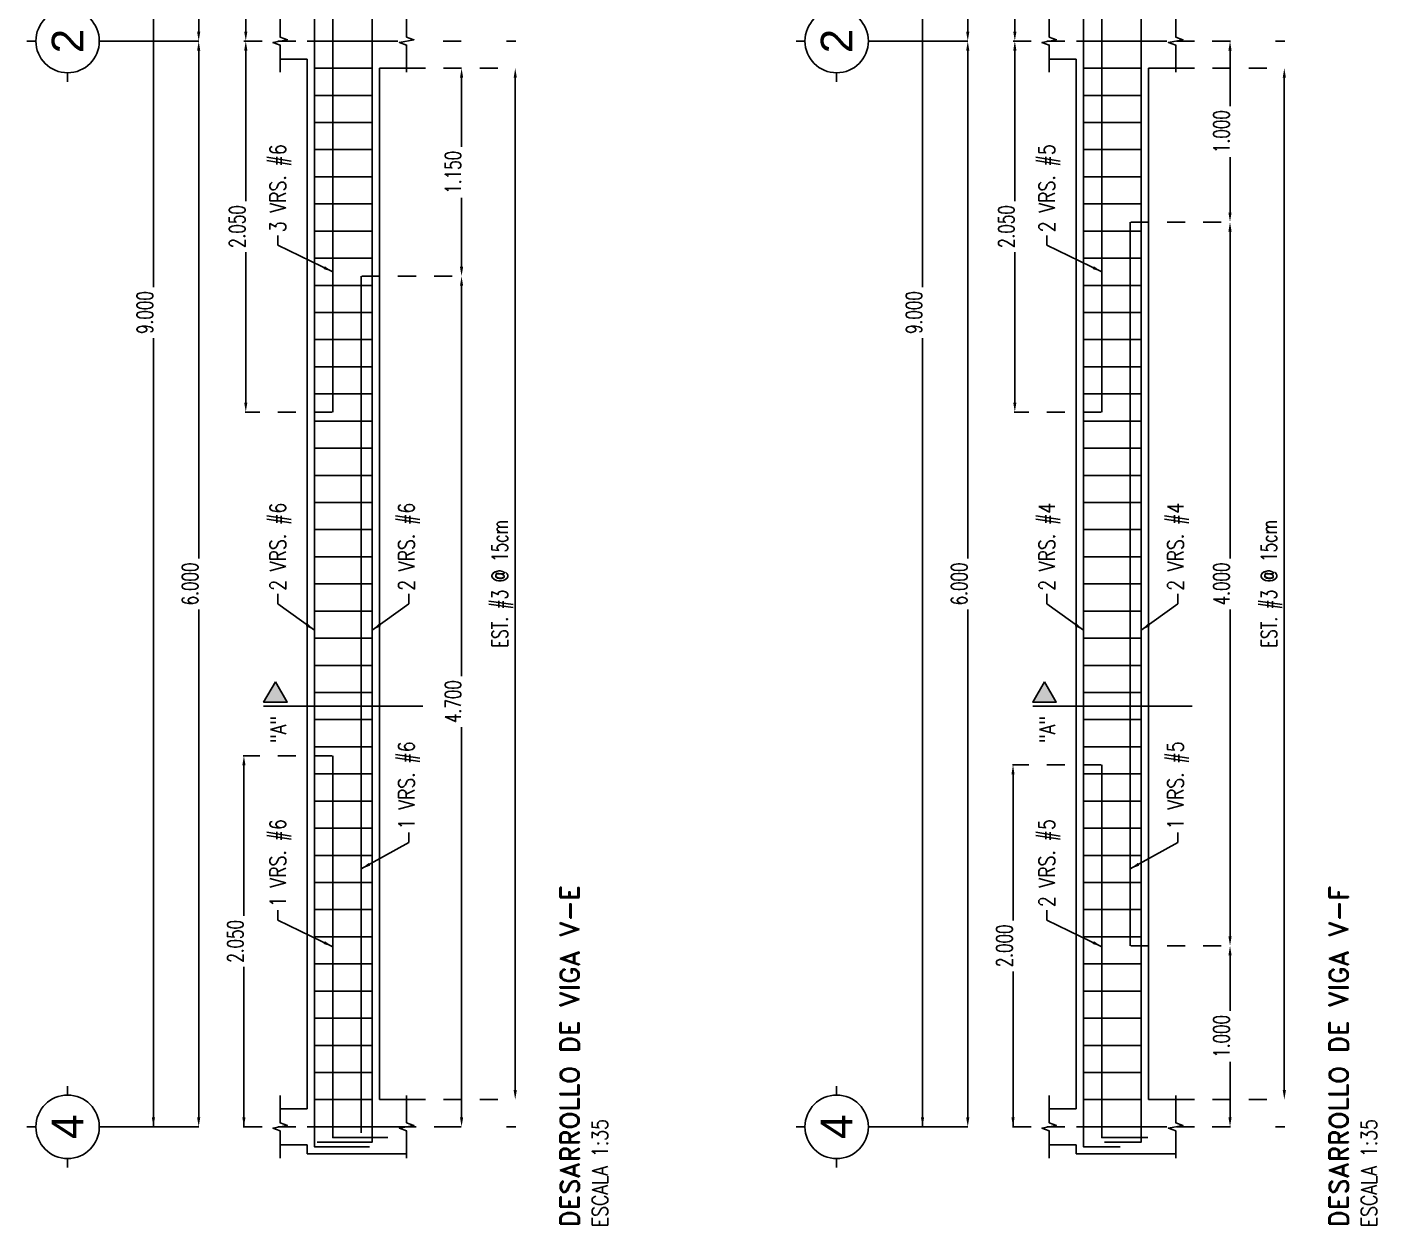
# Model space of a CAD drawing. Header units: metres. Extents: x 30.8 to 55.1, y -0.5 to 10.8.
# Drawn here: x 47.63 to 55.09, y -0.54 to 6.08 of the extents above; entities that cross this region are included whole.
import ezdxf
from ezdxf.enums import TextEntityAlignment as Align

# ---------------------------------------------------------------- set-up
doc = ezdxf.new("R2010")
doc.units = ezdxf.units.M
doc.header["$MEASUREMENT"] = 0
doc.linetypes.add('DASHDOT', pattern=[1, 0.5, -0.25, 0, -0.25])
doc.linetypes.add('HIDDEN', pattern=[0.375, 0.25, -0.125])
for name, color, linetype in [('EJE SIM', 1, 'Continuous'), ('Ejes', 1, 'DASHDOT'), ('GEOMETRY_CONTOURS', 3, 'Continuous'), ('LONGITUDINAL_REINFORCEMENT', 1, 'Continuous'), ('TEXTO', 7, 'Continuous'), ('TRANSVERSAL_REINFORCEMENT', 6, 'Continuous')]:
    doc.layers.add(name, color=color, linetype=linetype)
doc.layers.add('TEXTOS 1', color=7, linetype='Continuous', lineweight=20)
doc.styles.add('arial', font='arial.ttf')
doc.styles.add('ROMAND', font='romand.shx')
doc.styles.add('romans', font='romans.shx', dxfattribs={"width": 0.7})
doc.dimstyles.new('100-30', dxfattribs={"dimtxt": 0.25, "dimasz": 0.15, "dimexe": 0.01, "dimexo": 0.01, "dimgap": 0.01, "dimtad": 0, "dimdec": 3, "dimlfac": 0.3, "dimzin": 1, "dimdsep": 46, "dimtxsty": 'romans', "dimcen": 2.5, "dimclrd": 1, "dimclre": 8, "dimclrt": 7, "dimadec": 0, "dimazin": 0, "dimtfac": 1, "dimtdec": 3, "dimtmove": 1, "dimatfit": 1, "dimfxl": 1, "dimtfill": 1, "dimarcsym": 0})
doc.dimstyles.new('100-35', dxfattribs={"dimtxt": 0.25, "dimasz": 0.15, "dimexe": 0.01, "dimexo": 0.01, "dimgap": 0.01, "dimtad": 0, "dimdec": 3, "dimlfac": 0.35, "dimzin": 1, "dimdsep": 46, "dimtxsty": 'romans', "dimcen": 2.5, "dimclrd": 1, "dimclre": 8, "dimclrt": 7, "dimadec": 0, "dimazin": 0, "dimtfac": 1, "dimtdec": 3, "dimtmove": 1, "dimatfit": 1, "dimfxl": 1, "dimtfill": 1, "dimarcsym": 0})

# ---------------------------------------------------------------- blocks, each defined once
blk = doc.blocks.new('Eje')
at = {"layer": 'EJE SIM', "color": 5, "lineweight": -3}
for p, q in [((0, 0.501), (0, 0.641)), ((-0.501, 0), (-0.641, 0)), ((0.641, 0), (0.501, 0)), ((0, -0.641), (0, -0.501))]:
    blk.add_line(p, q, dxfattribs=at)
at = {"layer": 'EJE SIM', "color": 1, "lineweight": -3}
blk.add_circle((0, 0), 0.501, dxfattribs=at)
blk = doc.blocks.new('*D42')
at = {"color": 1, "linetype": 'ByBlock', "lineweight": -2, "ltscale": 0.35, "transparency": 16777216}
blk.add_line((48.333, 0.0525), (48.333, 8.9475), dxfattribs=at)
at = {"color": 1, "linetype": 'ByBlock', "ltscale": 0.35, "transparency": 16777216}
for points in [[(48.3242, 8.9475), (48.3417, 8.9475), (48.333, 9)], [(48.3242, 0.0525), (48.3417, 0.0525), (48.333, 0)]]:
    blk.add_solid(points, dxfattribs=at)
at = {"color": 7, "linetype": 'ByBlock', "lineweight": 18, "ltscale": 0.35, "transparency": 16777216, "insert": (48.2857, 4.5), "char_height": 0.0875, "attachment_point": 5, "rotation": 90, "style": 'romans', "bg_fill": 3, "box_fill_scale": 1.25, "bg_fill_color": 256, "bg_fill_true_color": 13158600, "bg_fill_transparency": 0}
blk.add_mtext('9.000', dxfattribs=at)
blk = doc.blocks.new('*D43')
at = {"color": 1, "linetype": 'ByBlock', "lineweight": -2, "ltscale": 0.35, "transparency": 16777216}
blk.add_line((48.583, 0.0525), (48.583, 5.9475), dxfattribs=at)
at = {"color": 1, "linetype": 'ByBlock', "ltscale": 0.35, "transparency": 16777216}
for points in [[(48.5742, 5.9475), (48.5917, 5.9475), (48.583, 6)], [(48.5742, 0.0525), (48.5917, 0.0525), (48.583, 0)]]:
    blk.add_solid(points, dxfattribs=at)
at = {"color": 7, "linetype": 'ByBlock', "lineweight": 18, "ltscale": 0.35, "transparency": 16777216, "insert": (48.5357, 3), "char_height": 0.0875, "attachment_point": 5, "rotation": 90, "style": 'romans', "bg_fill": 3, "box_fill_scale": 1.25, "bg_fill_color": 256, "bg_fill_true_color": 13158600, "bg_fill_transparency": 0}
blk.add_mtext('6.000', dxfattribs=at)
blk = doc.blocks.new('*D44')
at = {"color": 8, "linetype": 'HIDDEN', "lineweight": -2, "ltscale": 0.35, "transparency": 16777216}
for p, q in [((49.7354, 5.85), (50.3354, 5.85)), ((49.7354, 0.15), (50.3354, 0.15))]:
    blk.add_line(p, q, dxfattribs=at)
at = {"color": 1, "linetype": 'ByBlock', "lineweight": -2, "ltscale": 0.35, "transparency": 16777216}
blk.add_line((50.3319, 0.2025), (50.3319, 5.7975), dxfattribs=at)
at = {"color": 1, "linetype": 'ByBlock', "ltscale": 0.35, "transparency": 16777216}
for points in [[(50.3231, 5.7975), (50.3406, 5.7975), (50.3319, 5.85)], [(50.3231, 0.2025), (50.3406, 0.2025), (50.3319, 0.15)]]:
    blk.add_solid(points, dxfattribs=at)
at = {"color": 7, "linetype": 'ByBlock', "lineweight": 18, "ltscale": 0.35, "transparency": 16777216, "insert": (50.2617, 3), "char_height": 0.0875, "attachment_point": 5, "rotation": 90, "style": 'romans', "bg_fill": 3, "box_fill_scale": 1.25, "bg_fill_color": 256, "bg_fill_true_color": 13158600, "bg_fill_transparency": 0}
blk.add_mtext('EST. #3 @ 15cm', dxfattribs=at)
blk = doc.blocks.new('*D46')
at = {"color": 1, "linetype": 'ByBlock', "lineweight": -2, "ltscale": 0.35, "transparency": 16777216}
blk.add_line((48.583, 6.0525), (48.583, 8.9475), dxfattribs=at)
at = {"color": 1, "linetype": 'ByBlock', "ltscale": 0.35, "transparency": 16777216}
for points in [[(48.5742, 8.9475), (48.5917, 8.9475), (48.583, 9)], [(48.5742, 6.0525), (48.5917, 6.0525), (48.583, 6)]]:
    blk.add_solid(points, dxfattribs=at)
at = {"color": 7, "linetype": 'ByBlock', "lineweight": 18, "ltscale": 0.35, "transparency": 16777216, "insert": (48.5357, 7.5), "char_height": 0.0875, "attachment_point": 5, "rotation": 90, "style": 'romans', "bg_fill": 3, "box_fill_scale": 1.25, "bg_fill_color": 256, "bg_fill_true_color": 13158600, "bg_fill_transparency": 0}
blk.add_mtext('3.000', dxfattribs=at)
blk = doc.blocks.new('*D38')
at = {"color": 8, "linetype": 'HIDDEN', "lineweight": -2, "ltscale": 0.35, "transparency": 16777216}
for p, q in [((49.32, 2.05), (48.8295, 2.05)), ((49.32, 0), (48.8295, 0))]:
    blk.add_line(p, q, dxfattribs=at)
at = {"color": 1, "linetype": 'ByBlock', "lineweight": -2, "ltscale": 0.35, "transparency": 16777216}
blk.add_line((48.833, 0.0525), (48.833, 1.9975), dxfattribs=at)
at = {"color": 1, "linetype": 'ByBlock', "ltscale": 0.35, "transparency": 16777216}
for points in [[(48.8242, 1.9975), (48.8417, 1.9975), (48.833, 2.05)], [(48.8242, 0.0525), (48.8417, 0.0525), (48.833, 0)]]:
    blk.add_solid(points, dxfattribs=at)
at = {"color": 7, "linetype": 'ByBlock', "lineweight": 18, "ltscale": 0.35, "transparency": 16777216, "insert": (48.7857, 1.025), "char_height": 0.0875, "attachment_point": 5, "rotation": 90, "style": 'romans', "bg_fill": 3, "box_fill_scale": 1.25, "bg_fill_color": 256, "bg_fill_true_color": 13158600, "bg_fill_transparency": 0}
blk.add_mtext('2.050', dxfattribs=at)
blk = doc.blocks.new('*D39')
at = {"color": 8, "linetype": 'HIDDEN', "lineweight": -2, "ltscale": 0.35, "transparency": 16777216}
for p, q in [((49.32, 6), (48.8396, 6)), ((49.32, 3.95), (48.8396, 3.95))]:
    blk.add_line(p, q, dxfattribs=at)
at = {"color": 1, "linetype": 'ByBlock', "lineweight": -2, "ltscale": 0.35, "transparency": 16777216}
blk.add_line((48.8431, 4.0025), (48.8431, 5.9475), dxfattribs=at)
at = {"color": 1, "linetype": 'ByBlock', "ltscale": 0.35, "transparency": 16777216}
for points in [[(48.8344, 5.9475), (48.8519, 5.9475), (48.8431, 6)], [(48.8344, 4.0025), (48.8519, 4.0025), (48.8431, 3.95)]]:
    blk.add_solid(points, dxfattribs=at)
at = {"color": 7, "linetype": 'ByBlock', "lineweight": 18, "ltscale": 0.35, "transparency": 16777216, "insert": (48.7959, 4.975), "char_height": 0.0875, "attachment_point": 5, "rotation": 90, "style": 'romans', "bg_fill": 3, "box_fill_scale": 1.25, "bg_fill_color": 256, "bg_fill_true_color": 13158600, "bg_fill_transparency": 0}
blk.add_mtext('2.050', dxfattribs=at)
blk = doc.blocks.new('*D36')
at = {"color": 8, "linetype": 'HIDDEN', "lineweight": -2, "ltscale": 0.35, "transparency": 16777216}
for p, q in [((49.32, 7.11), (48.8396, 7.11)), ((49.32, 6), (48.8396, 6))]:
    blk.add_line(p, q, dxfattribs=at)
at = {"color": 1, "linetype": 'ByBlock', "lineweight": -2, "ltscale": 0.35, "transparency": 16777216}
blk.add_line((48.8431, 6.0525), (48.8431, 7.0575), dxfattribs=at)
at = {"color": 1, "linetype": 'ByBlock', "ltscale": 0.35, "transparency": 16777216}
for points in [[(48.8344, 7.0575), (48.8519, 7.0575), (48.8431, 7.11)], [(48.8344, 6.0525), (48.8519, 6.0525), (48.8431, 6)]]:
    blk.add_solid(points, dxfattribs=at)
at = {"color": 7, "linetype": 'ByBlock', "lineweight": 18, "ltscale": 0.35, "transparency": 16777216, "insert": (48.7959, 6.555), "char_height": 0.0875, "attachment_point": 5, "rotation": 90, "style": 'romans', "bg_fill": 3, "box_fill_scale": 1.25, "bg_fill_color": 256, "bg_fill_true_color": 13158600, "bg_fill_transparency": 0}
blk.add_mtext('1.110', dxfattribs=at)
blk = doc.blocks.new('*D37')
at = {"color": 8, "linetype": 'HIDDEN', "lineweight": -2, "ltscale": 0.35, "transparency": 16777216}
for p, q in [((49.7354, 5.85), (50.0389, 5.85)), ((49.4838, 4.7), (50.0389, 4.7))]:
    blk.add_line(p, q, dxfattribs=at)
at = {"color": 1, "linetype": 'ByBlock', "lineweight": -2, "ltscale": 0.35, "transparency": 16777216}
blk.add_line((50.0354, 4.7525), (50.0354, 5.7975), dxfattribs=at)
at = {"color": 1, "linetype": 'ByBlock', "ltscale": 0.35, "transparency": 16777216}
for points in [[(50.0266, 5.7975), (50.0441, 5.7975), (50.0354, 5.85)], [(50.0266, 4.7525), (50.0441, 4.7525), (50.0354, 4.7)]]:
    blk.add_solid(points, dxfattribs=at)
at = {"color": 7, "linetype": 'ByBlock', "lineweight": 18, "ltscale": 0.35, "transparency": 16777216, "insert": (49.9881, 5.275), "char_height": 0.0875, "attachment_point": 5, "rotation": 90, "style": 'romans', "bg_fill": 3, "box_fill_scale": 1.25, "bg_fill_color": 256, "bg_fill_true_color": 13158600, "bg_fill_transparency": 0}
blk.add_mtext('1.150', dxfattribs=at)
blk = doc.blocks.new('*D47')
at = {"color": 8, "linetype": 'HIDDEN', "lineweight": -2, "ltscale": 0.35, "transparency": 16777216}
for p, q in [((49.4838, 4.7), (50.0389, 4.7)), ((49.4838, 0), (50.0389, 0))]:
    blk.add_line(p, q, dxfattribs=at)
at = {"color": 1, "linetype": 'ByBlock', "lineweight": -2, "ltscale": 0.35, "transparency": 16777216}
blk.add_line((50.0354, 0.0525), (50.0354, 4.6475), dxfattribs=at)
at = {"color": 1, "linetype": 'ByBlock', "ltscale": 0.35, "transparency": 16777216}
for points in [[(50.0266, 4.6475), (50.0441, 4.6475), (50.0354, 4.7)], [(50.0266, 0.0525), (50.0441, 0.0525), (50.0354, 0)]]:
    blk.add_solid(points, dxfattribs=at)
at = {"color": 7, "linetype": 'ByBlock', "lineweight": 18, "ltscale": 0.35, "transparency": 16777216, "insert": (49.9881, 2.35), "char_height": 0.0875, "attachment_point": 5, "rotation": 90, "style": 'romans', "bg_fill": 3, "box_fill_scale": 1.25, "bg_fill_color": 256, "bg_fill_true_color": 13158600, "bg_fill_transparency": 0}
blk.add_mtext('4.700', dxfattribs=at)
blk = doc.blocks.new('*D56')
at = {"color": 1, "linetype": 'ByBlock', "lineweight": -2, "ltscale": 0.35, "transparency": 16777216}
blk.add_line((52.5819, 0.0525), (52.5819, 8.9475), dxfattribs=at)
at = {"color": 1, "linetype": 'ByBlock', "ltscale": 0.35, "transparency": 16777216}
for points in [[(52.5731, 8.9475), (52.5906, 8.9475), (52.5819, 9)], [(52.5731, 0.0525), (52.5906, 0.0525), (52.5819, 0)]]:
    blk.add_solid(points, dxfattribs=at)
at = {"color": 7, "linetype": 'ByBlock', "lineweight": 18, "ltscale": 0.35, "transparency": 16777216, "insert": (52.5346, 4.5), "char_height": 0.0875, "attachment_point": 5, "rotation": 90, "style": 'romans', "bg_fill": 3, "box_fill_scale": 1.25, "bg_fill_color": 256, "bg_fill_true_color": 13158600, "bg_fill_transparency": 0}
blk.add_mtext('9.000', dxfattribs=at)
blk = doc.blocks.new('*D57')
at = {"color": 1, "linetype": 'ByBlock', "lineweight": -2, "ltscale": 0.35, "transparency": 16777216}
blk.add_line((52.8319, 0.0525), (52.8319, 5.9475), dxfattribs=at)
at = {"color": 1, "linetype": 'ByBlock', "ltscale": 0.35, "transparency": 16777216}
for points in [[(52.8231, 5.9475), (52.8406, 5.9475), (52.8319, 6)], [(52.8231, 0.0525), (52.8406, 0.0525), (52.8319, 0)]]:
    blk.add_solid(points, dxfattribs=at)
at = {"color": 7, "linetype": 'ByBlock', "lineweight": 18, "ltscale": 0.35, "transparency": 16777216, "insert": (52.7846, 3), "char_height": 0.0875, "attachment_point": 5, "rotation": 90, "style": 'romans', "bg_fill": 3, "box_fill_scale": 1.25, "bg_fill_color": 256, "bg_fill_true_color": 13158600, "bg_fill_transparency": 0}
blk.add_mtext('6.000', dxfattribs=at)
blk = doc.blocks.new('*D58')
at = {"color": 8, "linetype": 'HIDDEN', "lineweight": -2, "ltscale": 0.35, "transparency": 16777216}
for p, q in [((53.9843, 5.85), (54.5843, 5.85)), ((53.9843, 0.15), (54.5843, 0.15))]:
    blk.add_line(p, q, dxfattribs=at)
at = {"color": 1, "linetype": 'ByBlock', "lineweight": -2, "ltscale": 0.35, "transparency": 16777216}
blk.add_line((54.5808, 0.2025), (54.5808, 5.7975), dxfattribs=at)
at = {"color": 1, "linetype": 'ByBlock', "ltscale": 0.35, "transparency": 16777216}
for points in [[(54.572, 5.7975), (54.5895, 5.7975), (54.5808, 5.85)], [(54.572, 0.2025), (54.5895, 0.2025), (54.5808, 0.15)]]:
    blk.add_solid(points, dxfattribs=at)
at = {"color": 7, "linetype": 'ByBlock', "lineweight": 18, "ltscale": 0.35, "transparency": 16777216, "insert": (54.5106, 3), "char_height": 0.0875, "attachment_point": 5, "rotation": 90, "style": 'romans', "bg_fill": 3, "box_fill_scale": 1.25, "bg_fill_color": 256, "bg_fill_true_color": 13158600, "bg_fill_transparency": 0}
blk.add_mtext('EST. #3 @ 15cm', dxfattribs=at)
blk = doc.blocks.new('*D60')
at = {"color": 1, "linetype": 'ByBlock', "lineweight": -2, "ltscale": 0.35, "transparency": 16777216}
blk.add_line((52.8319, 6.0525), (52.8319, 8.9475), dxfattribs=at)
at = {"color": 1, "linetype": 'ByBlock', "ltscale": 0.35, "transparency": 16777216}
for points in [[(52.8231, 8.9475), (52.8406, 8.9475), (52.8319, 9)], [(52.8231, 6.0525), (52.8406, 6.0525), (52.8319, 6)]]:
    blk.add_solid(points, dxfattribs=at)
at = {"color": 7, "linetype": 'ByBlock', "lineweight": 18, "ltscale": 0.35, "transparency": 16777216, "insert": (52.7846, 7.5), "char_height": 0.0875, "attachment_point": 5, "rotation": 90, "style": 'romans', "bg_fill": 3, "box_fill_scale": 1.25, "bg_fill_color": 256, "bg_fill_true_color": 13158600, "bg_fill_transparency": 0}
blk.add_mtext('3.000', dxfattribs=at)
blk = doc.blocks.new('*D51')
at = {"color": 8, "linetype": 'HIDDEN', "lineweight": -2, "ltscale": 0.35, "transparency": 16777216}
for p, q in [((53.5689, 2), (53.0784, 2)), ((53.5689, 0), (53.0784, 0))]:
    blk.add_line(p, q, dxfattribs=at)
at = {"color": 1, "linetype": 'ByBlock', "lineweight": -2, "ltscale": 0.35, "transparency": 16777216}
blk.add_line((53.0819, 0.0525), (53.0819, 1.9475), dxfattribs=at)
at = {"color": 1, "linetype": 'ByBlock', "ltscale": 0.35, "transparency": 16777216}
for points in [[(53.0731, 1.9475), (53.0906, 1.9475), (53.0819, 2)], [(53.0731, 0.0525), (53.0906, 0.0525), (53.0819, 0)]]:
    blk.add_solid(points, dxfattribs=at)
at = {"color": 7, "linetype": 'ByBlock', "lineweight": 18, "ltscale": 0.35, "transparency": 16777216, "insert": (53.0346, 1), "char_height": 0.0875, "attachment_point": 5, "rotation": 90, "style": 'romans', "bg_fill": 3, "box_fill_scale": 1.25, "bg_fill_color": 256, "bg_fill_true_color": 13158600, "bg_fill_transparency": 0}
blk.add_mtext('2.000', dxfattribs=at)
blk = doc.blocks.new('*D52')
at = {"color": 8, "linetype": 'HIDDEN', "lineweight": -2, "ltscale": 0.35, "transparency": 16777216}
for p, q in [((53.5689, 6), (53.0885, 6)), ((53.5689, 3.95), (53.0885, 3.95))]:
    blk.add_line(p, q, dxfattribs=at)
at = {"color": 1, "linetype": 'ByBlock', "lineweight": -2, "ltscale": 0.35, "transparency": 16777216}
blk.add_line((53.092, 4.0025), (53.092, 5.9475), dxfattribs=at)
at = {"color": 1, "linetype": 'ByBlock', "ltscale": 0.35, "transparency": 16777216}
for points in [[(53.0833, 5.9475), (53.1008, 5.9475), (53.092, 6)], [(53.0833, 4.0025), (53.1008, 4.0025), (53.092, 3.95)]]:
    blk.add_solid(points, dxfattribs=at)
at = {"color": 7, "linetype": 'ByBlock', "lineweight": 18, "ltscale": 0.35, "transparency": 16777216, "insert": (53.0448, 4.975), "char_height": 0.0875, "attachment_point": 5, "rotation": 90, "style": 'romans', "bg_fill": 3, "box_fill_scale": 1.25, "bg_fill_color": 256, "bg_fill_true_color": 13158600, "bg_fill_transparency": 0}
blk.add_mtext('2.050', dxfattribs=at)
blk = doc.blocks.new('*D48')
at = {"color": 8, "linetype": 'HIDDEN', "lineweight": -2, "ltscale": 0.35, "transparency": 16777216}
for p, q in [((53.5689, 7.11), (53.0885, 7.11)), ((53.5689, 6), (53.0885, 6))]:
    blk.add_line(p, q, dxfattribs=at)
at = {"color": 1, "linetype": 'ByBlock', "lineweight": -2, "ltscale": 0.35, "transparency": 16777216}
blk.add_line((53.092, 6.0525), (53.092, 7.0575), dxfattribs=at)
at = {"color": 1, "linetype": 'ByBlock', "ltscale": 0.35, "transparency": 16777216}
for points in [[(53.0833, 7.0575), (53.1008, 7.0575), (53.092, 7.11)], [(53.0833, 6.0525), (53.1008, 6.0525), (53.092, 6)]]:
    blk.add_solid(points, dxfattribs=at)
at = {"color": 7, "linetype": 'ByBlock', "lineweight": 18, "ltscale": 0.35, "transparency": 16777216, "insert": (53.0448, 6.555), "char_height": 0.0875, "attachment_point": 5, "rotation": 90, "style": 'romans', "bg_fill": 3, "box_fill_scale": 1.25, "bg_fill_color": 256, "bg_fill_true_color": 13158600, "bg_fill_transparency": 0}
blk.add_mtext('1.110', dxfattribs=at)
blk = doc.blocks.new('*D49')
at = {"color": 8, "linetype": 'HIDDEN', "lineweight": -2, "ltscale": 0.35, "transparency": 16777216}
for p, q in [((53.7327, 1), (54.2843, 1)), ((53.9843, 0), (54.2843, 0))]:
    blk.add_line(p, q, dxfattribs=at)
at = {"color": 1, "linetype": 'ByBlock', "lineweight": -2, "ltscale": 0.35, "transparency": 16777216}
blk.add_line((54.2808, 0.0525), (54.2808, 0.9475), dxfattribs=at)
at = {"color": 1, "linetype": 'ByBlock', "ltscale": 0.35, "transparency": 16777216}
for points in [[(54.272, 0.9475), (54.2895, 0.9475), (54.2808, 1)], [(54.272, 0.0525), (54.2895, 0.0525), (54.2808, 0)]]:
    blk.add_solid(points, dxfattribs=at)
at = {"color": 7, "linetype": 'ByBlock', "lineweight": 18, "ltscale": 0.35, "transparency": 16777216, "insert": (54.2335, 0.5), "char_height": 0.0875, "attachment_point": 5, "rotation": 90, "style": 'romans', "bg_fill": 3, "box_fill_scale": 1.25, "bg_fill_color": 256, "bg_fill_true_color": 13158600, "bg_fill_transparency": 0}
blk.add_mtext('1.000', dxfattribs=at)
blk = doc.blocks.new('*D50')
at = {"color": 8, "linetype": 'HIDDEN', "lineweight": -2, "ltscale": 0.35, "transparency": 16777216}
for p, q in [((53.9843, 6), (54.2843, 6)), ((53.7327, 5), (54.2843, 5))]:
    blk.add_line(p, q, dxfattribs=at)
at = {"color": 1, "linetype": 'ByBlock', "lineweight": -2, "ltscale": 0.35, "transparency": 16777216}
blk.add_line((54.2808, 5.0525), (54.2808, 5.9475), dxfattribs=at)
at = {"color": 1, "linetype": 'ByBlock', "ltscale": 0.35, "transparency": 16777216}
for points in [[(54.272, 5.9475), (54.2895, 5.9475), (54.2808, 6)], [(54.272, 5.0525), (54.2895, 5.0525), (54.2808, 5)]]:
    blk.add_solid(points, dxfattribs=at)
at = {"color": 7, "linetype": 'ByBlock', "lineweight": 18, "ltscale": 0.35, "transparency": 16777216, "insert": (54.2335, 5.5), "char_height": 0.0875, "attachment_point": 5, "rotation": 90, "style": 'romans', "bg_fill": 3, "box_fill_scale": 1.25, "bg_fill_color": 256, "bg_fill_true_color": 13158600, "bg_fill_transparency": 0}
blk.add_mtext('1.000', dxfattribs=at)
blk = doc.blocks.new('*D53')
at = {"color": 1, "linetype": 'ByBlock', "lineweight": -2, "ltscale": 0.35, "transparency": 16777216}
blk.add_line((54.2808, 1.0525), (54.2808, 4.9475), dxfattribs=at)
at = {"color": 1, "linetype": 'ByBlock', "ltscale": 0.35, "transparency": 16777216}
for points in [[(54.272, 4.9475), (54.2895, 4.9475), (54.2808, 5)], [(54.272, 1.0525), (54.2895, 1.0525), (54.2808, 1)]]:
    blk.add_solid(points, dxfattribs=at)
at = {"color": 7, "linetype": 'ByBlock', "lineweight": 18, "ltscale": 0.35, "transparency": 16777216, "insert": (54.2335, 3), "char_height": 0.0875, "attachment_point": 5, "rotation": 90, "style": 'romans', "bg_fill": 3, "box_fill_scale": 1.25, "bg_fill_color": 256, "bg_fill_true_color": 13158600, "bg_fill_transparency": 0}
blk.add_mtext('4.000', dxfattribs=at)

msp = doc.modelspace()

# ---------------------------------------------------------------- hatches: boundary and pattern name
h = msp.add_hatch(color=256)
h.dxf.hatch_style = 1
h.paths.add_polyline_path([(49.0069, 2.4599), (49.0719, 2.3472), (48.9419, 2.3472)])
h = msp.add_hatch(color=256)
h.dxf.hatch_style = 1
h.paths.add_polyline_path([(53.2558, 2.4599), (53.3209, 2.3472), (53.1908, 2.3472)])

# ---------------------------------------------------------------- linework, layer by layer
for points in [[(49.0069, 2.4599), (49.0719, 2.3472), (48.9419, 2.3472)], [(53.2558, 2.4599), (53.3209, 2.3472), (53.1908, 2.3472)]]:
    msp.add_lwpolyline(points, close=True)
at = {"layer": 'Ejes', "color": 1}
for p, q in [((48.083, 6), (50.3354, 6)), ((52.3319, 6), (54.5843, 6)), ((48.083, 0), (50.3354, 0)), ((52.3319, 0), (54.5843, 0))]:
    msp.add_line(p, q, dxfattribs=at)
at = {"layer": 'GEOMETRY_CONTOURS', "linetype": 'ByBlock'}
for p, q in [((49.0319, 5.9), (49.1819, 5.9)), ((49.1819, 0.1), (49.1819, 5.9)), ((53.2808, 5.9), (53.4308, 5.9)), ((53.4308, 0.1), (53.4308, 5.9)), ((49.5819, 0.15), (49.5819, 5.85)), ((49.5819, 5.85), (49.7319, 5.85)), ((53.8308, 0.15), (53.8308, 5.85)), ((53.8308, 5.85), (53.9808, 5.85)), ((48.333, 0), (48.333, 0.7397)), ((52.5819, 0), (52.5819, 0.7397)), ((48.833, 0), (48.833, 0.1662)), ((49.5819, 0.15), (49.7319, 0.15)), ((53.0819, 0), (53.0819, 0.1662)), ((53.8308, 0.15), (53.9808, 0.15)), ((49.0319, 0.1), (49.1819, 0.1)), ((53.2808, 0.1), (53.4308, 0.1)), ((49.1819, -0.1), (49.033, -0.1)), ((49.1819, -0.1), (49.1819, -0.15)), ((53.4308, -0.1), (53.2819, -0.1)), ((53.4308, -0.1), (53.4308, -0.15)), ((49.1819, -0.15), (49.7319, -0.15)), ((53.4308, -0.15), (53.9808, -0.15))]:
    msp.add_line(p, q, dxfattribs=at)
at = {"layer": 'GEOMETRY_CONTOURS', "color": 8, "linetype": 'Continuous', "ltscale": 0.1}
for points in [[(49.033, 5.8275), (49.033, 5.9775), (48.993, 5.9925), (49.073, 6.0075), (49.033, 6.0225), (49.033, 6.1725)], [(49.7319, 5.8275), (49.7319, 5.9775), (49.6919, 5.9925), (49.7719, 6.0075), (49.7319, 6.0225), (49.7319, 6.1725)], [(53.2819, 5.8275), (53.2819, 5.9775), (53.2419, 5.9925), (53.3219, 6.0075), (53.2819, 6.0225), (53.2819, 6.1725)], [(53.9808, 5.8275), (53.9808, 5.9775), (53.9408, 5.9925), (54.0208, 6.0075), (53.9808, 6.0225), (53.9808, 6.1725)], [(49.033, -0.1725), (49.033, -0.0225), (48.993, -0.0075), (49.073, 0.0075), (49.033, 0.0225), (49.033, 0.1725)], [(49.7319, -0.1725), (49.7319, -0.0225), (49.6919, -0.0075), (49.7719, 0.0075), (49.7319, 0.0225), (49.7319, 0.1725)], [(53.2819, -0.1725), (53.2819, -0.0225), (53.2419, -0.0075), (53.3219, 0.0075), (53.2819, 0.0225), (53.2819, 0.1725)], [(53.9808, -0.1725), (53.9808, -0.0225), (53.9408, -0.0075), (54.0208, 0.0075), (53.9808, 0.0225), (53.9808, 0.1725)]]:
    msp.add_lwpolyline(points, dxfattribs=at)
at = {"layer": 'LONGITUDINAL_REINFORCEMENT', "linetype": 'ByBlock'}
for p, q in [((49.3235, 7.11), (49.3235, 3.95)), ((49.4803, -0.0338), (49.4803, 4.7))]:
    msp.add_line(p, q, dxfattribs=at)
at = {"layer": 'LONGITUDINAL_REINFORCEMENT', "color": 2, "linetype": 'ByBlock'}
for p, q in [((53.5724, 7.11), (53.5724, 3.95)), ((53.7292, 1), (53.7292, 5))]:
    msp.add_line(p, q, dxfattribs=at)
at = {"layer": 'LONGITUDINAL_REINFORCEMENT', "linetype": 'Continuous', "ltscale": 0.1}
for points in [[(49.5267, -0.11), (49.2219, -0.11), (49.2219, 9.06), (49.5267, 9.06)], [(49.2371, -0.0846), (49.5419, -0.0846), (49.5419, 9.0346), (49.2371, 9.0346)], [(49.6283, -0.0592), (49.3235, -0.0592), (49.3235, 2.05)]]:
    msp.add_lwpolyline(points, dxfattribs=at)
at = {"layer": 'LONGITUDINAL_REINFORCEMENT', "color": 5, "linetype": 'Continuous', "ltscale": 0.1}
for points in [[(53.674, -0.11), (53.4708, -0.11), (53.4708, 9.06), (53.674, 9.06)], [(53.5876, -0.0846), (53.7908, -0.0846), (53.7908, 9.0346), (53.5876, 9.0346)]]:
    msp.add_lwpolyline(points, dxfattribs=at)
at = {"layer": 'LONGITUDINAL_REINFORCEMENT', "color": 2, "linetype": 'Continuous', "ltscale": 0.1}
msp.add_lwpolyline([(53.8264, -0.0592), (53.5724, -0.0592), (53.5724, 2)], dxfattribs=at)
at = {"layer": 'TRANSVERSAL_REINFORCEMENT', "linetype": 'Continuous', "ltscale": 0.1}
for p, q in [((49.2209, 5.85), (49.5429, 5.85)), ((53.4698, 5.85), (53.7918, 5.85)), ((49.2209, 5.7), (49.5429, 5.7)), ((53.4698, 5.7), (53.7918, 5.7)), ((49.2209, 5.55), (49.5429, 5.55)), ((53.4698, 5.55), (53.7918, 5.55)), ((49.2209, 5.4), (49.5429, 5.4)), ((53.4698, 5.4), (53.7918, 5.4)), ((49.2209, 5.25), (49.5429, 5.25)), ((53.4698, 5.25), (53.7918, 5.25)), ((49.2209, 5.1), (49.5429, 5.1)), ((53.4698, 5.1), (53.7918, 5.1)), ((49.2209, 4.95), (49.5429, 4.95)), ((53.4698, 4.95), (53.7918, 4.95)), ((49.2209, 4.8), (49.5429, 4.8)), ((53.4698, 4.8), (53.7918, 4.8)), ((49.2209, 4.65), (49.5429, 4.65)), ((53.4698, 4.65), (53.7918, 4.65)), ((49.2209, 4.5), (49.5429, 4.5)), ((53.4698, 4.5), (53.7918, 4.5)), ((49.2209, 4.35), (49.5429, 4.35)), ((53.4698, 4.35), (53.7918, 4.35)), ((49.2209, 4.2), (49.5429, 4.2)), ((53.4698, 4.2), (53.7918, 4.2)), ((49.2209, 4.05), (49.5429, 4.05)), ((53.4698, 4.05), (53.7918, 4.05)), ((49.2209, 3.9), (49.5429, 3.9)), ((53.4698, 3.9), (53.7918, 3.9)), ((49.2209, 3.75), (49.5429, 3.75)), ((53.4698, 3.75), (53.7918, 3.75)), ((49.2209, 3.6), (49.5429, 3.6)), ((53.4698, 3.6), (53.7918, 3.6)), ((49.2209, 3.45), (49.5429, 3.45)), ((53.4698, 3.45), (53.7918, 3.45)), ((49.2209, 3.3), (49.5429, 3.3)), ((53.4698, 3.3), (53.7918, 3.3)), ((49.2209, 3.15), (49.5429, 3.15)), ((53.4698, 3.15), (53.7918, 3.15)), ((49.2209, 3), (49.5429, 3)), ((53.4698, 3), (53.7918, 3)), ((49.2209, 2.85), (49.5429, 2.85)), ((53.4698, 2.85), (53.7918, 2.85)), ((49.2209, 2.7), (49.5429, 2.7)), ((53.4698, 2.7), (53.7918, 2.7)), ((49.2209, 2.55), (49.5429, 2.55)), ((53.4698, 2.55), (53.7918, 2.55)), ((49.2209, 2.4), (49.5429, 2.4)), ((53.4698, 2.4), (53.7918, 2.4)), ((49.2209, 2.25), (49.5429, 2.25)), ((53.4698, 2.25), (53.7918, 2.25)), ((49.2209, 2.1), (49.5429, 2.1)), ((53.4698, 2.1), (53.7918, 2.1)), ((49.2209, 1.95), (49.5429, 1.95)), ((53.4698, 1.95), (53.7918, 1.95)), ((49.2209, 1.8), (49.5429, 1.8)), ((53.4698, 1.8), (53.7918, 1.8)), ((49.2209, 1.65), (49.5429, 1.65)), ((53.4698, 1.65), (53.7918, 1.65)), ((49.2209, 1.5), (49.5429, 1.5)), ((53.4698, 1.5), (53.7918, 1.5)), ((49.2209, 1.35), (49.5429, 1.35)), ((53.4698, 1.35), (53.7918, 1.35)), ((49.2209, 1.2), (49.5429, 1.2)), ((53.4698, 1.2), (53.7918, 1.2)), ((49.2209, 1.05), (49.5429, 1.05)), ((53.4698, 1.05), (53.7918, 1.05)), ((49.2209, 0.9), (49.5429, 0.9)), ((53.4698, 0.9), (53.7918, 0.9)), ((49.2209, 0.75), (49.5429, 0.75)), ((53.4698, 0.75), (53.7918, 0.75)), ((49.2209, 0.6), (49.5429, 0.6)), ((53.4698, 0.6), (53.7918, 0.6)), ((49.2209, 0.45), (49.5429, 0.45)), ((53.4698, 0.45), (53.7918, 0.45)), ((49.2209, 0.3), (49.5429, 0.3)), ((53.4698, 0.3), (53.7918, 0.3)), ((49.2209, 0.15), (49.5429, 0.15)), ((53.4698, 0.15), (53.7918, 0.15))]:
    msp.add_line(p, q, dxfattribs=at)

# ---------------------------------------------------------------- block references
at = {"xscale": 0.3499999999999999, "yscale": 0.3499999999999999, "zscale": 0.3499999999999999, "rotation": 89.99999999999999}
for p in [(47.8587, 6), (52.1076, 6), (47.8587, 0), (52.1076, 0)]:
    msp.add_blockref('Eje', p, dxfattribs=at)

# ---------------------------------------------------------------- texts
at = {"layer": 'TEXTO', "style": 'arial'}
for s, p in [('2', (47.8587, 6)), ('2', (52.1076, 6)), ('4', (47.8587, 0)), ('4', (52.1076, 0))]:
    msp.add_text(s, height=0.175, rotation=90, dxfattribs=at).set_placement(p, align=Align.MIDDLE_CENTER)
at = {"layer": 'TEXTO', "color": 3, "style": 'ROMAND'}
for s, p in [('DESARROLLO DE VIGA V-E', (50.6854, -0.5547)), ('DESARROLLO DE VIGA V-F', (54.9343, -0.5547))]:
    msp.add_text(s, height=0.105, rotation=90, dxfattribs=at).set_placement(p)
at = {"layer": 'TEXTOS 1', "style": 'romans', "width": 0.8}
for s, p in [('2 VRS. #6', (49.0203, 2.9623)), ('2 VRS. #6', (49.731, 2.9623)), ('2 VRS. #4', (53.2692, 2.9623)), ('2 VRS. #4', (53.9799, 2.9623))]:
    msp.add_text(s, height=0.0875, rotation=90, dxfattribs=at).set_placement(p, align=Align.MIDDLE_LEFT)
for s, p in [('"A"', (49.0666, 2.1209)), ('"A"', (53.3156, 2.1209)), ('ESCALA 1:35', (50.8439, -0.5547)), ('ESCALA 1:35', (55.0928, -0.5547))]:
    msp.add_text(s, height=0.0875, rotation=90, dxfattribs=at).set_placement(p)

# ---------------------------------------------------------------- leaders
for points in [[(49.2219, 2.7437), (49.0203, 2.8905), (49.0203, 2.9448)], [(49.5419, 2.7437), (49.7435, 2.8905), (49.7435, 2.9448)], [(53.4708, 2.7437), (53.2692, 2.8905), (53.2692, 2.9448)], [(53.7908, 2.7437), (53.9924, 2.8905), (53.9924, 2.9448)]]:
    msp.add_leader(points, dimstyle='100-30', override={"dimscale": 0.35})

# ---------------------------------------------------------------- next in the draw order: dimensions: what is measured, and where the dimension line sits
at = {"linetype": 'ByBlock', "lineweight": 18, "ltscale": 0.35}
for base, p1, p2, picture, middle in [((48.333, 9), (48.333, 0), (48.333, 9), '*D42', (48.2857, 4.5)), ((52.5819, 9), (52.5819, 0), (52.5819, 9), '*D56', (52.5346, 4.5)), ((48.583, 6), (48.583, 0), (48.583, 6), '*D43', (48.5357, 3)), ((48.8431, 6), (49.3235, 3.95), (49.3235, 6), '*D39', (48.7959, 4.975)), ((52.8319, 6), (52.8319, 0), (52.8319, 6), '*D57', (52.7846, 3)), ((53.092, 6), (53.5724, 3.95), (53.5724, 6), '*D52', (53.0448, 4.975)), ((48.833, 2.05), (49.3235, 0), (49.3235, 2.05), '*D38', (48.7857, 1.025)), ((53.0819, 2), (53.5724, 0), (53.5724, 2), '*D51', (53.0346, 1))]:
    dim = msp.add_linear_dim(base=base, p1=p1, p2=p2, angle=90, dimstyle='100-35', override={"dimscale": 0.35, "dimtad": 3, "dimlfac": 1}, dxfattribs=at)
    dim.commit()
    dim.dimension.update_dxf_attribs({"geometry": picture, "text_midpoint": middle})
for base, p1, p2, picture, middle in [((50.3319, 5.85), (49.7319, 0.15), (49.7319, 5.85), '*D44', (50.2617, 3)), ((54.5808, 5.85), (53.9808, 0.15), (53.9808, 5.85), '*D58', (54.5106, 3))]:
    dim = msp.add_linear_dim(base=base, p1=p1, p2=p2, angle=90, text='EST. #3 @ 15cm', dimstyle='100-35', override={"dimscale": 0.35, "dimtad": 3, "dimlfac": 1}, dxfattribs=at)
    dim.commit()
    dim.dimension.update_dxf_attribs({"geometry": picture, "text_midpoint": middle})

# ---------------------------------------------------------------- next in the draw order: linework, layer by layer
for points in [[(48.9419, 2.325), (49.8219, 2.325)], [(53.1908, 2.325), (54.0708, 2.325)]]:
    msp.add_lwpolyline(points)

# ---------------------------------------------------------------- next in the draw order: texts
at = {"layer": 'TEXTOS 1', "style": 'romans', "width": 0.8}
for s, p in [('3 VRS. #6', (49.0203, 4.9436)), ('2 VRS. #5', (53.2692, 4.9436)), ('1 VRS. #6', (49.731, 1.6436)), ('1 VRS. #5', (53.9799, 1.6436)), ('1 VRS. #6', (49.0203, 1.214)), ('2 VRS. #5', (53.2692, 1.214))]:
    msp.add_text(s, height=0.0875, rotation=90, dxfattribs=at).set_placement(p, align=Align.MIDDLE_LEFT)

# ---------------------------------------------------------------- next in the draw order: dimensions: what is measured, and where the dimension line sits
at = {"linetype": 'ByBlock', "lineweight": 18, "ltscale": 0.35}
for base, p1, p2, picture, middle in [((48.583, 9), (48.583, 6), (48.583, 9), '*D46', (48.5357, 7.5)), ((52.8319, 9), (52.8319, 6), (52.8319, 9), '*D60', (52.7846, 7.5)), ((48.8431, 7.11), (49.3235, 6), (49.3235, 7.11), '*D36', (48.7959, 6.555)), ((53.092, 7.11), (53.5724, 6), (53.5724, 7.11), '*D48', (53.0448, 6.555)), ((54.2808, 6), (53.7292, 5), (53.9808, 6), '*D50', (54.2335, 5.5)), ((50.0354, 5.85), (49.4803, 4.7), (49.7319, 5.85), '*D37', (49.9881, 5.275)), ((54.2808, 1), (53.9808, 0), (53.7292, 1), '*D49', (54.2335, 0.5))]:
    dim = msp.add_linear_dim(base=base, p1=p1, p2=p2, angle=90, dimstyle='100-35', override={"dimscale": 0.35, "dimtad": 3, "dimlfac": 1}, dxfattribs=at)
    dim.commit()
    dim.dimension.update_dxf_attribs({"geometry": picture, "text_midpoint": middle})

# ---------------------------------------------------------------- next in the draw order: leaders
for points in [[(49.3235, 4.725), (49.0203, 4.8718), (49.0203, 4.9261)], [(53.5724, 4.725), (53.2692, 4.8718), (53.2692, 4.9261)], [(49.4803, 1.425), (49.7435, 1.5718), (49.7435, 1.6261)], [(53.7292, 1.425), (53.9924, 1.5718), (53.9924, 1.6261)], [(49.3235, 0.9954), (49.0203, 1.1422), (49.0203, 1.1965)], [(53.5724, 0.9954), (53.2692, 1.1422), (53.2692, 1.1965)]]:
    msp.add_leader(points, dimstyle='100-30', override={"dimscale": 0.35})

# ---------------------------------------------------------------- next in the draw order: dimensions: what is measured, and where the dimension line sits
for base, p1, p2, picture, middle in [((54.2808, 5), (54.2808, 1), (54.2808, 5), '*D53', (54.2335, 3)), ((50.0354, 4.7), (49.4803, 0), (49.4803, 4.7), '*D47', (49.9881, 2.35))]:
    dim = msp.add_linear_dim(base=base, p1=p1, p2=p2, angle=90, dimstyle='100-35', override={"dimscale": 0.35, "dimtad": 3, "dimlfac": 1}, dxfattribs=at)
    dim.commit()
    dim.dimension.update_dxf_attribs({"geometry": picture, "text_midpoint": middle})

doc.saveas('drawing.dxf')
